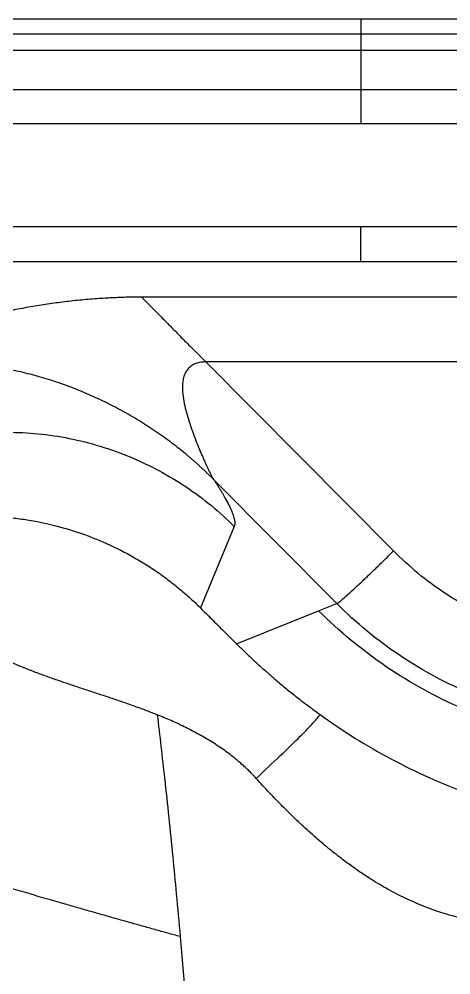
# Model space of a CAD drawing. Extents: x 526 to 610, y 679 to 808.
# Drawn here: x 563.95 to 569.31, y 753.02 to 764.87 of the extents above; entities that cross this region are included whole.
import ezdxf

# ---------------------------------------------------------------- set-up
doc = ezdxf.new("R2010")
doc.units = 0
doc.header["$MEASUREMENT"] = 0
doc.layers.add('1', color=4, linetype='Continuous')

# ---------------------------------------------------------------- blocks, each defined once
blk = doc.blocks.new('JETSETTER LX')
at = {"layer": '1', "color": 4, "linetype": 'Continuous', "lineweight": 25}
for p, q in [((42.059, 67.99), (3, 67.99)), ((81.118, 67.99), (42.059, 67.99))]:
    blk.add_line(p, q, dxfattribs=at)
at = {"layer": '1', "color": 3, "linetype": 'Continuous', "lineweight": 25}
for p, q in [((3.417, 67.806), (42.059, 67.806)), ((42.059, 67.806), (80.7, 67.806)), ((42.059, 67.602), (3.694, 67.603)), ((80.424, 67.603), (42.059, 67.602)), ((42.059, 67.112), (4.327, 67.112)), ((79.791, 67.112), (42.059, 67.112)), ((4.836, 66.694), (42.059, 66.694)), ((42.059, 66.694), (79.282, 66.694)), ((42.059, 65.413), (5.071, 65.413)), ((79.047, 65.413), (42.059, 65.413)), ((5.071, 64.983), (42.059, 64.983)), ((42.059, 64.983), (79.047, 64.983)), ((39.335, 64.546), (53.039, 64.546)), ((52.215, 63.739), (40.137, 63.739)), ((42.466, 61.395), (40.137, 63.739)), ((40.236, 62.278), (41.762, 60.743)), ((40.49, 61.7), (40.071, 60.688)), ((41.537, 60.653), (41.762, 60.743)), ((40.517, 60.244), (41.537, 60.653))]:
    blk.add_line(p, q, dxfattribs=at)
for points, knots in [([(42.059, 67.99), (42.059, 67.986), (42.059, 67.979), (42.059, 67.968), (42.059, 67.956), (42.059, 67.945), (42.059, 67.932), (42.059, 67.92), (42.059, 67.907), (42.059, 67.893), (42.059, 67.88), (42.059, 67.866), (42.059, 67.851), (42.059, 67.836), (42.059, 67.821), (42.059, 67.811), (42.059, 67.806)], [0, 0, 0, 0, 0.072384, 0.144622, 0.216714, 0.288659, 0.360457, 0.432108, 0.503611, 0.574967, 0.646176, 0.717237, 0.78815, 0.858915, 0.929532, 1, 1, 1, 1]), ([(42.059, 67.806), (42.059, 67.802), (42.059, 67.796), (42.059, 67.775), (42.059, 67.76), (42.059, 67.725), (42.059, 67.704), (42.059, 67.657), (42.059, 67.63), (42.059, 67.602)], [0, 0, 0, 0, 0.25, 0.25, 0.5, 0.5, 0.75, 0.75, 1, 1, 1, 1]), ([(42.059, 67.112), (42.059, 67.05), (42.059, 66.983), (42.059, 66.841), (42.059, 66.768), (42.059, 66.694)], [0, 0, 0, 0, 0.5, 0.5, 1, 1, 1, 1]), ([(42.059, 64.983), (42.059, 65.005), (42.059, 65.032), (42.059, 65.093), (42.059, 65.128), (42.059, 65.203), (42.059, 65.243), (42.059, 65.326), (42.059, 65.37), (42.059, 65.413)], [0, 0, 0, 0, 0.25, 0.25, 0.5, 0.5, 0.75, 0.75, 1, 1, 1, 1]), ([(36.801, 63.736), (36.798, 63.738), (36.792, 63.743), (36.784, 63.75), (36.777, 63.757), (36.769, 63.764), (36.762, 63.771), (36.756, 63.778), (36.745, 63.791), (36.731, 63.81), (36.718, 63.836), (36.709, 63.862), (36.705, 63.897), (36.711, 63.941), (36.737, 63.993), (36.772, 64.035), (36.809, 64.067), (36.841, 64.091), (36.876, 64.113), (36.91, 64.132), (36.939, 64.146), (36.962, 64.157), (36.986, 64.169), (37.01, 64.179), (37.034, 64.19), (37.059, 64.2), (37.104, 64.218), (37.17, 64.242), (37.259, 64.27), (37.353, 64.297), (37.448, 64.321), (37.53, 64.34), (37.597, 64.354), (37.665, 64.369), (37.752, 64.387), (37.856, 64.407), (37.961, 64.426), (38.102, 64.449), (38.278, 64.475), (38.49, 64.501), (38.703, 64.521), (38.869, 64.532), (38.986, 64.538), (39.057, 64.541), (39.127, 64.544), (39.196, 64.545), (39.266, 64.546), (39.312, 64.546), (39.335, 64.546)], [0, 0, 0, 0, 0.004585, 0.009143, 0.013679, 0.018194, 0.022693, 0.027178, 0.031653, 0.046866, 0.062008, 0.076857, 0.09176, 0.121455, 0.151583, 0.182489, 0.198349, 0.214458, 0.230938, 0.247667, 0.257002, 0.266312, 0.275601, 0.284873, 0.294131, 0.303379, 0.31262, 0.34292, 0.374192, 0.403601, 0.435382, 0.466589, 0.481758, 0.498536, 0.530878, 0.563118, 0.595274, 0.627361, 0.691135, 0.75426, 0.816907, 0.87863, 0.899187, 0.919605, 0.939888, 0.960044, 0.980079, 1, 1, 1, 1]), ([(39.335, 64.546), (39.338, 64.543), (39.344, 64.537), (39.353, 64.528), (39.363, 64.518), (39.373, 64.508), (39.383, 64.498), (39.393, 64.487), (39.404, 64.477), (39.415, 64.466), (39.425, 64.455), (39.436, 64.444), (39.447, 64.433), (39.459, 64.421), (39.47, 64.41), (39.488, 64.392), (39.521, 64.359), (39.572, 64.307), (39.628, 64.252), (39.68, 64.199), (39.727, 64.151), (39.78, 64.097), (39.833, 64.043), (39.881, 63.995), (39.938, 63.938), (39.988, 63.889), (40.036, 63.84), (40.069, 63.807), (40.103, 63.773), (40.125, 63.751), (40.137, 63.739)], [0, 0, 0, 0, 0.01595, 0.031899, 0.047848, 0.063798, 0.079748, 0.095698, 0.111648, 0.127598, 0.143546, 0.159493, 0.17544, 0.191387, 0.207334, 0.223282, 0.263561, 0.343517, 0.423746, 0.470353, 0.534297, 0.596514, 0.657169, 0.720381, 0.761011, 0.851586, 0.887162, 0.923755, 0.961367, 1, 1, 1, 1]), ([(40.236, 62.278), (40.226, 62.288), (40.206, 62.309), (40.175, 62.339), (40.143, 62.369), (40.112, 62.399), (40.08, 62.428), (40.048, 62.458), (40.016, 62.487), (39.983, 62.515), (39.95, 62.544), (39.917, 62.572), (39.833, 62.642), (39.697, 62.749), (39.502, 62.887), (39.301, 63.017), (39.095, 63.136), (38.881, 63.246), (38.591, 63.378), (38.29, 63.491), (37.984, 63.58), (37.783, 63.628), (37.627, 63.659), (37.507, 63.68), (37.395, 63.696), (37.287, 63.71), (37.192, 63.719), (37.107, 63.726), (37.026, 63.731), (36.948, 63.734), (36.873, 63.736), (36.825, 63.736), (36.801, 63.736)], [0, 0, 0, 0, 0.01129, 0.022597, 0.033919, 0.045255, 0.056607, 0.067973, 0.079353, 0.090746, 0.102153, 0.113573, 0.125005, 0.187138, 0.250013, 0.311732, 0.375019, 0.436135, 0.500022, 0.624988, 0.687489, 0.749988, 0.786681, 0.812491, 0.845647, 0.874994, 0.898043, 0.920209, 0.94149, 0.961883, 0.981386, 1, 1, 1, 1]), ([(40.137, 63.739), (40.134, 63.739), (40.127, 63.739), (40.116, 63.738), (40.104, 63.738), (40.089, 63.736), (40.068, 63.734), (40.043, 63.729), (40.002, 63.717), (39.956, 63.693), (39.91, 63.651), (39.878, 63.6), (39.859, 63.544), (39.849, 63.486), (39.845, 63.407), (39.853, 63.309), (39.874, 63.195), (39.903, 63.083), (39.931, 62.992), (39.955, 62.921), (39.98, 62.851), (40.013, 62.765), (40.046, 62.681), (40.073, 62.617), (40.094, 62.57), (40.113, 62.524), (40.133, 62.48), (40.152, 62.439), (40.168, 62.405), (40.181, 62.38), (40.19, 62.361), (40.199, 62.344), (40.207, 62.328), (40.215, 62.313), (40.223, 62.3), (40.23, 62.288), (40.234, 62.281), (40.236, 62.278)], [0, 0, 0, 0, 0.0048889, 0.0100986, 0.0156324, 0.0237056, 0.0312646, 0.047463, 0.0625111, 0.0936832, 0.1248495, 0.1560343, 0.1872555, 0.2166664, 0.2497518, 0.3122374, 0.3747516, 0.4372746, 0.4997997, 0.5310638, 0.5623279, 0.6248522, 0.6873748, 0.7196831, 0.7499019, 0.7820982, 0.8124273, 0.8445546, 0.8749483, 0.8919207, 0.9084741, 0.9246249, 0.9403905, 0.9557899, 0.9708433, 0.9855723, 1, 1, 1, 1]), ([(37.672, 62.867), (37.799, 62.867), (37.927, 62.86), (38.184, 62.835), (38.313, 62.816), (38.57, 62.765), (38.697, 62.733), (38.95, 62.656), (39.074, 62.612), (39.318, 62.511), (39.438, 62.454), (39.67, 62.33), (39.783, 62.262), (40, 62.117), (40.105, 62.039), (40.305, 61.875), (40.4, 61.789), (40.49, 61.7)], [0, 0, 0, 0, 0.125, 0.125, 0.25, 0.25, 0.375, 0.375, 0.5, 0.5, 0.625, 0.625, 0.75, 0.75, 0.875, 0.875, 1, 1, 1, 1]), ([(40.236, 62.278), (40.24, 62.272), (40.249, 62.259), (40.261, 62.24), (40.272, 62.222), (40.284, 62.204), (40.295, 62.186), (40.306, 62.169), (40.317, 62.151), (40.327, 62.135), (40.337, 62.118), (40.347, 62.102), (40.356, 62.086), (40.38, 62.044), (40.415, 61.98), (40.452, 61.902), (40.479, 61.835), (40.49, 61.792), (40.495, 61.766), (40.496, 61.753), (40.497, 61.74), (40.496, 61.729), (40.495, 61.718), (40.493, 61.709), (40.491, 61.703), (40.49, 61.7)], [0, 0, 0, 0, 0.021189, 0.042351, 0.063488, 0.084601, 0.105691, 0.126759, 0.147806, 0.168834, 0.189844, 0.210836, 0.231812, 0.252773, 0.378142, 0.503011, 0.627493, 0.751732, 0.78721, 0.822674, 0.85813, 0.893585, 0.929044, 0.964513, 1, 1, 1, 1]), ([(37.242, 61.828), (37.259, 61.829), (37.292, 61.829), (37.341, 61.829), (37.389, 61.828), (37.453, 61.826), (37.533, 61.822), (37.663, 61.813), (37.824, 61.796), (38.082, 61.755), (38.399, 61.679), (38.77, 61.552), (39.067, 61.415), (39.296, 61.288), (39.463, 61.184), (39.624, 61.072), (39.753, 60.972), (39.854, 60.888), (39.927, 60.824), (40, 60.757), (40.047, 60.711), (40.071, 60.688)], [0, 0, 0, 0, 0.016195, 0.03201, 0.047443, 0.062495, 0.09392, 0.124977, 0.187408, 0.249969, 0.375431, 0.500096, 0.625155, 0.687388, 0.750158, 0.81282, 0.875064, 0.905902, 0.937516, 0.967859, 1, 1, 1, 1]), ([(41.762, 60.743), (41.767, 60.745), (41.776, 60.751), (41.802, 60.77), (41.818, 60.784), (41.858, 60.818), (41.882, 60.838), (41.935, 60.886), (41.964, 60.913), (42.028, 60.972), (42.063, 61.004), (42.136, 61.074), (42.175, 61.111), (42.255, 61.188), (42.296, 61.228), (42.38, 61.31), (42.423, 61.352), (42.466, 61.395)], [0, 0, 0, 0, 0.125, 0.125, 0.25, 0.25, 0.375, 0.375, 0.5, 0.5, 0.625, 0.625, 0.75, 0.75, 0.875, 0.875, 1, 1, 1, 1]), ([(44.737, 60.221), (44.7, 60.227), (44.527, 60.252), (44.224, 60.336), (43.833, 60.475), (43.457, 60.653), (43.101, 60.866), (42.766, 61.11), (42.566, 61.3), (42.466, 61.395)], [0, 0, 0, 0, 0.042745, 0.202366, 0.362148, 0.521932, 0.681558, 0.840917, 1, 1, 1, 1]), ([(40.071, 60.688), (40.093, 60.665), (40.14, 60.619), (40.21, 60.549), (40.283, 60.476), (40.359, 60.401), (40.437, 60.324), (40.49, 60.271), (40.517, 60.244)], [0, 0, 0, 0, 0.152555, 0.310753, 0.474596, 0.644083, 0.819218, 1, 1, 1, 1]), ([(45.448, 58.994), (45.085, 58.994), (44.722, 59.033), (44.012, 59.183), (43.664, 59.294), (42.663, 59.724), (42.051, 60.139), (41.537, 60.653)], [0, 0, 0, 0, 0.25, 0.25, 0.5, 0.5, 1, 1, 1, 1]), ([(37.228, 60.263), (37.238, 60.257), (37.257, 60.246), (37.287, 60.229), (37.317, 60.212), (37.347, 60.195), (37.378, 60.179), (37.408, 60.162), (37.44, 60.146), (37.471, 60.13), (37.538, 60.097), (37.642, 60.048), (37.783, 59.987), (37.928, 59.928), (38.072, 59.873), (38.219, 59.82), (38.362, 59.771), (38.511, 59.721), (38.658, 59.672), (38.809, 59.623), (38.955, 59.574), (39.078, 59.533), (39.175, 59.499), (39.249, 59.472), (39.323, 59.445), (39.397, 59.418), (39.466, 59.391), (39.511, 59.373), (39.533, 59.364)], [0, 0, 0, 0, 0.013534, 0.027132, 0.040799, 0.054536, 0.068345, 0.082228, 0.096189, 0.110228, 0.124348, 0.18518, 0.248337, 0.308916, 0.372705, 0.432923, 0.497701, 0.556632, 0.62324, 0.686128, 0.749036, 0.811917, 0.844905, 0.874728, 0.908523, 0.940673, 0.971167, 1, 1, 1, 1]), ([(40.517, 60.244), (40.534, 60.228), (40.567, 60.196), (40.616, 60.148), (40.666, 60.1), (40.716, 60.053), (40.766, 60.007), (40.816, 59.961), (40.867, 59.916), (40.917, 59.872), (40.968, 59.828), (41.045, 59.762), (41.15, 59.675), (41.269, 59.58), (41.374, 59.499), (41.464, 59.431), (41.525, 59.388), (41.554, 59.366)], [0, 0, 0, 0, 0.050885, 0.101575, 0.152071, 0.202376, 0.252489, 0.302406, 0.352121, 0.401629, 0.450924, 0.500002, 0.626162, 0.75, 0.835504, 0.918808, 1, 1, 1, 1]), ([(40.762, 58.574), (40.755, 58.581), (40.743, 58.595), (40.724, 58.615), (40.704, 58.635), (40.685, 58.655), (40.665, 58.675), (40.644, 58.695), (40.624, 58.714), (40.602, 58.733), (40.581, 58.752), (40.559, 58.771), (40.537, 58.79), (40.515, 58.809), (40.453, 58.859), (40.347, 58.939), (40.194, 59.039), (40.033, 59.132), (39.898, 59.201), (39.788, 59.254), (39.705, 59.291), (39.62, 59.328), (39.562, 59.352), (39.533, 59.364)], [0, 0, 0, 0, 0.018635, 0.037344, 0.05613, 0.074997, 0.093946, 0.112983, 0.132109, 0.151328, 0.170642, 0.190055, 0.209569, 0.229187, 0.248911, 0.370973, 0.498205, 0.6206, 0.74909, 0.809164, 0.871001, 0.934611, 1, 1, 1, 1]), ([(40.762, 58.574), (40.868, 58.673), (40.968, 58.768), (41.153, 58.945), (41.237, 59.027), (41.345, 59.134), (41.411, 59.2), (41.487, 59.281), (41.538, 59.338), (41.552, 59.36), (41.554, 59.366)], [0, 0, 0, 0, 0.25, 0.25, 0.5, 0.5, 0.625, 0.75, 0.875, 1, 1, 1, 1]), ([(41.554, 59.366), (41.837, 59.163), (42.133, 58.978), (42.747, 58.65), (43.066, 58.507), (43.558, 58.33), (43.725, 58.277), (44.062, 58.185), (44.233, 58.146), (44.577, 58.083), (44.924, 58.034), (45.274, 58.016), (45.448, 58.015)], [0, 0, 0, 0, 0.25, 0.25, 0.5, 0.5, 0.625, 0.625, 0.75, 0.75, 0.875, 1, 1, 1, 1]), ([(43.991, 56.769), (43.98, 56.769), (43.959, 56.768), (43.928, 56.768), (43.897, 56.768), (43.866, 56.769), (43.834, 56.77), (43.803, 56.771), (43.771, 56.773), (43.74, 56.775), (43.708, 56.777), (43.676, 56.78), (43.645, 56.783), (43.613, 56.787), (43.581, 56.791), (43.549, 56.796), (43.489, 56.805), (43.401, 56.82), (43.286, 56.845), (43.17, 56.876), (43.018, 56.922), (42.83, 56.99), (42.611, 57.086), (42.398, 57.196), (42.216, 57.304), (42.061, 57.406), (41.931, 57.497), (41.783, 57.608), (41.617, 57.74), (41.437, 57.895), (41.261, 58.058), (41.12, 58.197), (41.008, 58.31), (40.927, 58.396), (40.844, 58.484), (40.789, 58.544), (40.762, 58.574)], [0, 0, 0, 0, 0.008167, 0.016347, 0.024539, 0.032747, 0.040972, 0.049214, 0.057476, 0.065759, 0.074065, 0.082394, 0.090748, 0.09913, 0.107539, 0.115978, 0.124448, 0.1551, 0.186054, 0.217372, 0.249111, 0.311109, 0.374459, 0.43664, 0.49986, 0.540874, 0.582481, 0.62473, 0.686321, 0.749658, 0.81118, 0.874815, 0.905153, 0.936122, 0.967734, 1, 1, 1, 1]), ([(39.819, 56.613), (39.767, 56.627), (39.662, 56.656), (39.505, 56.7), (39.345, 56.744), (39.183, 56.79), (39.02, 56.836), (38.854, 56.883), (38.686, 56.93), (38.517, 56.979), (38.33, 57.032), (38.123, 57.092), (37.894, 57.159), (37.656, 57.228), (37.41, 57.301), (37.154, 57.378), (36.982, 57.43), (36.894, 57.457)], [0, 0, 0, 0, 0.052623, 0.105979, 0.160074, 0.214914, 0.270501, 0.326839, 0.383934, 0.441788, 0.500406, 0.575704, 0.654157, 0.735785, 0.820615, 0.908677, 1, 1, 1, 1]), ([(39.819, 56.613), (39.841, 56.356), (39.863, 56.099), (39.904, 55.584), (39.923, 55.327), (39.959, 54.811), (39.977, 54.552), (40.009, 54.032), (40.024, 53.772), (40.052, 53.249), (40.064, 52.988), (40.088, 52.464), (40.098, 52.202), (40.117, 51.676), (40.126, 51.413), (40.14, 50.886), (40.146, 50.623), (40.156, 50.095), (40.16, 49.831), (40.165, 49.303), (40.167, 49.039), (40.168, 48.246), (40.165, 47.718), (40.152, 46.926), (40.147, 46.662), (40.134, 46.135), (40.127, 45.872), (40.11, 45.347), (40.1, 45.085), (40.078, 44.561), (40.066, 44.3), (40.053, 44.04)], [0, 0, 0, 0, 0.0625, 0.0625, 0.125, 0.125, 0.1875, 0.1875, 0.25, 0.25, 0.3125, 0.3125, 0.375, 0.375, 0.4375, 0.4375, 0.5, 0.5, 0.5625, 0.5625, 0.625, 0.625, 0.75, 0.75, 0.8125, 0.8125, 0.875, 0.875, 0.9375, 0.9375, 1, 1, 1, 1])]:
    blk.add_open_spline(points, degree=3, knots=knots, dxfattribs=at)
for points in [[(42.059, 67.602), (42.059, 67.441), (42.059, 67.277), (42.059, 67.112)], [(45.448, 59.21), (45.107, 59.21), (44.424, 59.28), (43.44, 59.582), (42.533, 60.066), (42.002, 60.501), (41.762, 60.743)], [(39.533, 59.364), (39.565, 59.102), (39.595, 58.839), (39.624, 58.576)], [(39.624, 58.576), (39.66, 58.253), (39.694, 57.93), (39.726, 57.605)], [(39.726, 57.605), (39.741, 57.451), (39.756, 57.298), (39.77, 57.143)], [(39.77, 57.143), (39.787, 56.967), (39.803, 56.79), (39.819, 56.613)]]:
    blk.add_open_spline(points, degree=3, dxfattribs=at)

msp = doc.modelspace()

# ---------------------------------------------------------------- block references
at = {"layer": '1'}
msp.add_blockref('JETSETTER LX', (526.127, 696.877), dxfattribs=at)

doc.saveas('drawing.dxf')
